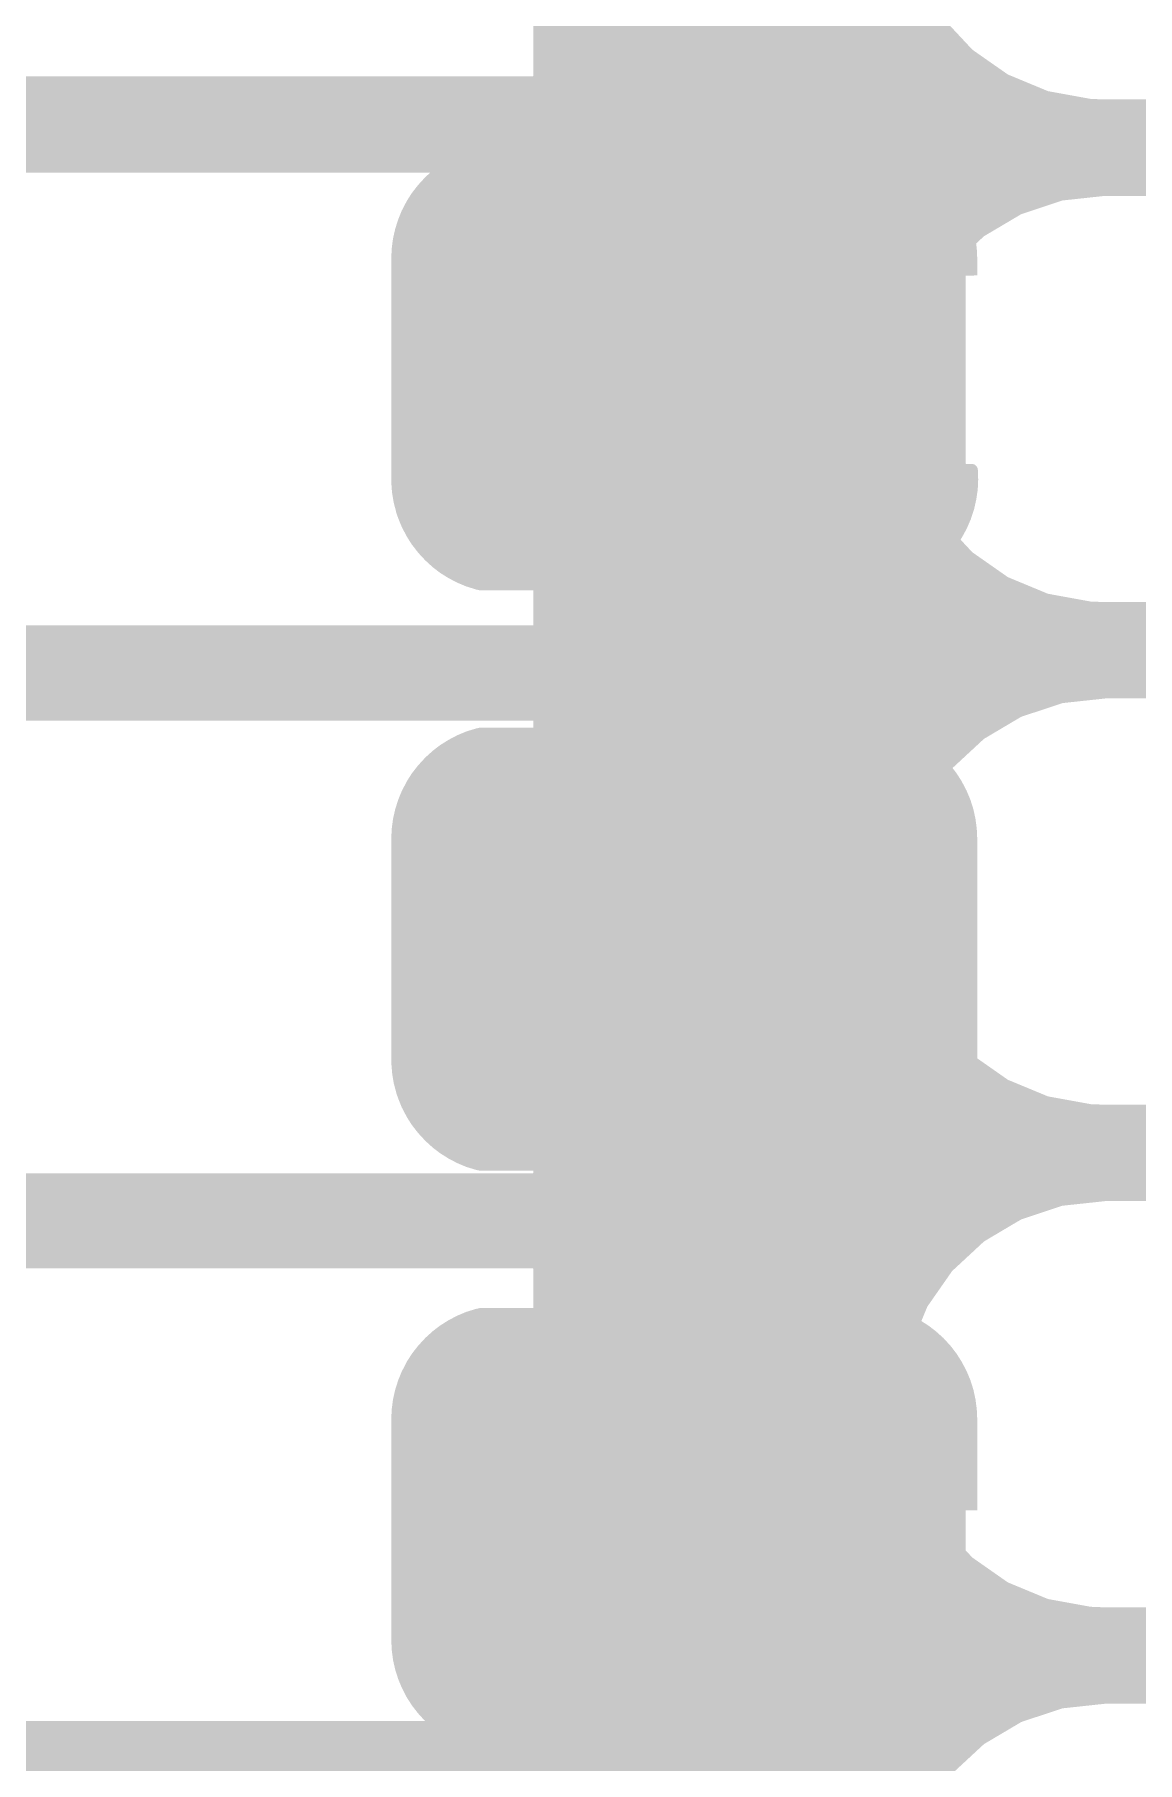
# Model space of a CAD drawing. Extents: x 0 to 3.48, y -0.08 to 2.34.
# Drawn here: x 1.6674 to 1.7625, y 1.5127 to 1.6616 of the extents above; entities that cross this region are included whole.
import ezdxf

# ---------------------------------------------------------------- set-up
doc = ezdxf.new("R2010")
doc.units = 0
doc.layers.add('GBS', color=7, linetype='Continuous')
doc.layers.add('GTO', color=7, linetype='Continuous')

msp = doc.modelspace()

# ---------------------------------------------------------------- linework, layer by layer
at = {"layer": 'GBS'}
for points in [[(1.70235, 1.65037), (1.70308, 1.65083), (1.74445, 1.65037), (1.74373, 1.65083)], [(1.70308, 1.65083), (1.70384, 1.65123), (1.74373, 1.65083), (1.74297, 1.65123)], [(1.70384, 1.65123), (1.70463, 1.65156), (1.74296, 1.65123), (1.74217, 1.65156)], [(1.70384, 1.65123), (1.70384, 1.65123), (1.74297, 1.65123), (1.74296, 1.65123)], [(1.70463, 1.65156), (1.70545, 1.65181), (1.74217, 1.65156), (1.74135, 1.65181)], [(1.70545, 1.65181), (1.70581, 1.65189), (1.74135, 1.65181), (1.74099, 1.65189)], [(1.70104, 1.64927), (1.70167, 1.64984), (1.74577, 1.64927), (1.74513, 1.64984)], [(1.70167, 1.64985), (1.70235, 1.65037), (1.74513, 1.64985), (1.74445, 1.65037)], [(1.70167, 1.64984), (1.70167, 1.64985), (1.74513, 1.64984), (1.74513, 1.64985)], [(1.69947, 1.64723), (1.69993, 1.64795), (1.74733, 1.64723), (1.74687, 1.64795)], [(1.69993, 1.64795), (1.70046, 1.64863), (1.74687, 1.64795), (1.74635, 1.64863)], [(1.70046, 1.64863), (1.70104, 1.64926), (1.74635, 1.64863), (1.74577, 1.64926)], [(1.70104, 1.64926), (1.70104, 1.64927), (1.74577, 1.64926), (1.74577, 1.64927)], [(1.69875, 1.64567), (1.69907, 1.64646), (1.74806, 1.64567), (1.74773, 1.64646)], [(1.69908, 1.64646), (1.69947, 1.64722), (1.74773, 1.64646), (1.74733, 1.64722)], [(1.69947, 1.64722), (1.69947, 1.64723), (1.74733, 1.64722), (1.74733, 1.64723)], [(1.6983, 1.64401), (1.69849, 1.64485), (1.7485, 1.64401), (1.74832, 1.64485)], [(1.69849, 1.64485), (1.69875, 1.64567), (1.74832, 1.64485), (1.74806, 1.64567)], [(1.69819, 1.64316), (1.6983, 1.64401), (1.74861, 1.64316), (1.7485, 1.64401)], [(1.69815, 1.6423), (1.69819, 1.64316), (1.74865, 1.6423), (1.74861, 1.64316)], [(1.69815, 1.64084), (1.69815, 1.6423), (1.74865, 1.64084), (1.74865, 1.6423)], [(1.69815, 1.64083), (1.69815, 1.64084), (1.74766, 1.64083), (1.74865, 1.64084)], [(1.69815, 1.62471), (1.69815, 1.64083), (1.74765, 1.62471), (1.74765, 1.64083)], [(1.69815, 1.64083), (1.69815, 1.64083), (1.74765, 1.64083), (1.74766, 1.64083)], [(1.69815, 1.62461), (1.69815, 1.62471), (1.74767, 1.62461), (1.74765, 1.62471)], [(1.69815, 1.6246), (1.69815, 1.62461), (1.74768, 1.6246), (1.74767, 1.62461)], [(1.69815, 1.62458), (1.69815, 1.6246), (1.74832, 1.62458), (1.74828, 1.6246)], [(1.69815, 1.6246), (1.69815, 1.6246), (1.74828, 1.6246), (1.74824, 1.6246)], [(1.69815, 1.62457), (1.69815, 1.62458), (1.74837, 1.62457), (1.74832, 1.62458)], [(1.69815, 1.62455), (1.69815, 1.62457), (1.74841, 1.62455), (1.74837, 1.62457)], [(1.69815, 1.62452), (1.69815, 1.62455), (1.74846, 1.62452), (1.74841, 1.62455)], [(1.69815, 1.62449), (1.69815, 1.62452), (1.7485, 1.62449), (1.74846, 1.62452)], [(1.69815, 1.62446), (1.69815, 1.62449), (1.74853, 1.62446), (1.7485, 1.62449)], [(1.69815, 1.62442), (1.69815, 1.62446), (1.74857, 1.62442), (1.74853, 1.62446)], [(1.69815, 1.62439), (1.69815, 1.62442), (1.7486, 1.62439), (1.74857, 1.62442)], [(1.69815, 1.62435), (1.69815, 1.62439), (1.74863, 1.62435), (1.7486, 1.62439)], [(1.69815, 1.6243), (1.69815, 1.62435), (1.74865, 1.6243), (1.74863, 1.62435)], [(1.69815, 1.62426), (1.69815, 1.6243), (1.74867, 1.62426), (1.74865, 1.6243)], [(1.69815, 1.62421), (1.69815, 1.62426), (1.74868, 1.62421), (1.74867, 1.62426)], [(1.69815, 1.62416), (1.69815, 1.62421), (1.7487, 1.62416), (1.74868, 1.62421)], [(1.69815, 1.62412), (1.69815, 1.62416), (1.7487, 1.62412), (1.7487, 1.62416)], [(1.69815, 1.62409), (1.69815, 1.62412), (1.74871, 1.62409), (1.7487, 1.62412)], [(1.69815, 1.6233), (1.69815, 1.62409), (1.74873, 1.6233), (1.74871, 1.62409)], [(1.74768, 1.6246), (1.74782, 1.62461), (1.74824, 1.6246), (1.74823, 1.62461)], [(1.74782, 1.62461), (1.74808, 1.62461), (1.74823, 1.62461), (1.74818, 1.62461)], [(1.74808, 1.62461), (1.74813, 1.62461), (1.74818, 1.62461), (1.74813, 1.62461)], [(1.69815, 1.62323), (1.69815, 1.6233), (1.74873, 1.62323), (1.74873, 1.6233)], [(1.69816, 1.62292), (1.69815, 1.62323), (1.74872, 1.62292), (1.74873, 1.62323)], [(1.6982, 1.62237), (1.69816, 1.62292), (1.74869, 1.62237), (1.74872, 1.62292)], [(1.69823, 1.62206), (1.6982, 1.62237), (1.74864, 1.62206), (1.74869, 1.62237)], [(1.69832, 1.62151), (1.69823, 1.62206), (1.74856, 1.62151), (1.74864, 1.62206)], [(1.69838, 1.62121), (1.69832, 1.62151), (1.74849, 1.62121), (1.74856, 1.62151)], [(1.69852, 1.62067), (1.69838, 1.62121), (1.74837, 1.62067), (1.74849, 1.62121)], [(1.69859, 1.62038), (1.69852, 1.62067), (1.74827, 1.62038), (1.74837, 1.62067)], [(1.69875, 1.61993), (1.69859, 1.62038), (1.74812, 1.61993), (1.74827, 1.62038)], [(1.69878, 1.61985), (1.69875, 1.61993), (1.7481, 1.61985), (1.74812, 1.61993)], [(1.69907, 1.61914), (1.69878, 1.61985), (1.74779, 1.61914), (1.7481, 1.61985)], [(1.69912, 1.61906), (1.69907, 1.61914), (1.74776, 1.61906), (1.74779, 1.61914)], [(1.69947, 1.61838), (1.69912, 1.61906), (1.74739, 1.61838), (1.74776, 1.61906)], [(1.69952, 1.6183), (1.69947, 1.61838), (1.74735, 1.6183), (1.74739, 1.61838)], [(1.69993, 1.61765), (1.69952, 1.6183), (1.74693, 1.61765), (1.74735, 1.6183)], [(1.69999, 1.61758), (1.69993, 1.61765), (1.74688, 1.61758), (1.74693, 1.61765)], [(1.70046, 1.61697), (1.69999, 1.61758), (1.7464, 1.61697), (1.74688, 1.61758)], [(1.70052, 1.6169), (1.70046, 1.61697), (1.74635, 1.6169), (1.7464, 1.61697)], [(1.70104, 1.61634), (1.70052, 1.6169), (1.74582, 1.61634), (1.74635, 1.6169)], [(1.70111, 1.61627), (1.70104, 1.61634), (1.74576, 1.61627), (1.74582, 1.61634)], [(1.70167, 1.61576), (1.70111, 1.61627), (1.74518, 1.61576), (1.74576, 1.61627)], [(1.70175, 1.61569), (1.70167, 1.61576), (1.74511, 1.61569), (1.74518, 1.61576)], [(1.70235, 1.61523), (1.70175, 1.61569), (1.7445, 1.61523), (1.74511, 1.61569)], [(1.70244, 1.61517), (1.70235, 1.61523), (1.74442, 1.61517), (1.7445, 1.61523)], [(1.70308, 1.61477), (1.70244, 1.61517), (1.74377, 1.61477), (1.74442, 1.61517)], [(1.70318, 1.61472), (1.70308, 1.61477), (1.74369, 1.61472), (1.74377, 1.61477)], [(1.70384, 1.61437), (1.70318, 1.61472), (1.74301, 1.61437), (1.74369, 1.61472)], [(1.70395, 1.61433), (1.70384, 1.61437), (1.74292, 1.61433), (1.74301, 1.61437)], [(1.70463, 1.61404), (1.70395, 1.61433), (1.74221, 1.61404), (1.74292, 1.61433)], [(1.70475, 1.61401), (1.70463, 1.61404), (1.74212, 1.61401), (1.74221, 1.61404)], [(1.70545, 1.61379), (1.70475, 1.61401), (1.74138, 1.61379), (1.74212, 1.61401)], [(1.70558, 1.61376), (1.70545, 1.61379), (1.74129, 1.61376), (1.74138, 1.61379)], [(1.70581, 1.61371), (1.70558, 1.61376), (1.74104, 1.61371), (1.74129, 1.61376)], [(1.70463, 1.60156), (1.70545, 1.60181), (1.74217, 1.60156), (1.74135, 1.60181)], [(1.70545, 1.60181), (1.70581, 1.60189), (1.74135, 1.60181), (1.74099, 1.60189)], [(1.70167, 1.59985), (1.70235, 1.60037), (1.74513, 1.59985), (1.74445, 1.60037)], [(1.70235, 1.60037), (1.70308, 1.60083), (1.74445, 1.60037), (1.74373, 1.60083)], [(1.70308, 1.60083), (1.70384, 1.60123), (1.74373, 1.60083), (1.74297, 1.60123)], [(1.70384, 1.60123), (1.70463, 1.60156), (1.74296, 1.60123), (1.74217, 1.60156)], [(1.70384, 1.60123), (1.70384, 1.60123), (1.74297, 1.60123), (1.74296, 1.60123)], [(1.70046, 1.59863), (1.70104, 1.59926), (1.74635, 1.59863), (1.74577, 1.59926)], [(1.70104, 1.59927), (1.70167, 1.59984), (1.74577, 1.59927), (1.74513, 1.59984)], [(1.70104, 1.59926), (1.70104, 1.59927), (1.74577, 1.59926), (1.74577, 1.59927)], [(1.70167, 1.59984), (1.70167, 1.59985), (1.74513, 1.59984), (1.74513, 1.59985)], [(1.69908, 1.59646), (1.69947, 1.59722), (1.74773, 1.59646), (1.74733, 1.59722)], [(1.69947, 1.59723), (1.69993, 1.59795), (1.74733, 1.59723), (1.74687, 1.59795)], [(1.69947, 1.59722), (1.69947, 1.59723), (1.74733, 1.59722), (1.74733, 1.59723)], [(1.69993, 1.59795), (1.70046, 1.59863), (1.74687, 1.59795), (1.74635, 1.59863)], [(1.69875, 1.59567), (1.69907, 1.59646), (1.74806, 1.59567), (1.74773, 1.59646)], [(1.6983, 1.59401), (1.69849, 1.59485), (1.7485, 1.59401), (1.74832, 1.59485)], [(1.69849, 1.59485), (1.69875, 1.59567), (1.74832, 1.59485), (1.74806, 1.59567)], [(1.69815, 1.5923), (1.69819, 1.59316), (1.74865, 1.5923), (1.74861, 1.59316)], [(1.69819, 1.59316), (1.6983, 1.59401), (1.74861, 1.59316), (1.7485, 1.59401)], [(1.69815, 1.5733), (1.69815, 1.5923), (1.74865, 1.5733), (1.74865, 1.5923)], [(1.69816, 1.57293), (1.69815, 1.5733), (1.74864, 1.57293), (1.74865, 1.5733)], [(1.6982, 1.57244), (1.69816, 1.57293), (1.74861, 1.57244), (1.74864, 1.57293)], [(1.69823, 1.57208), (1.6982, 1.57244), (1.74857, 1.57208), (1.74861, 1.57244)], [(1.69831, 1.57159), (1.69823, 1.57208), (1.7485, 1.57159), (1.74857, 1.57208)], [(1.69837, 1.57123), (1.69831, 1.57159), (1.74842, 1.57123), (1.7485, 1.57159)], [(1.6985, 1.57075), (1.69837, 1.57123), (1.74832, 1.57075), (1.74842, 1.57123)], [(1.69859, 1.5704), (1.6985, 1.57075), (1.74821, 1.5704), (1.74832, 1.57075)], [(1.69875, 1.56993), (1.69859, 1.5704), (1.74806, 1.56993), (1.74821, 1.5704)], [(1.69907, 1.56914), (1.69875, 1.56993), (1.74773, 1.56914), (1.74806, 1.56993)], [(1.69947, 1.56838), (1.69908, 1.56914), (1.74733, 1.56838), (1.74773, 1.56914)], [(1.69947, 1.56837), (1.69947, 1.56838), (1.74733, 1.56837), (1.74733, 1.56838)], [(1.69993, 1.56765), (1.69947, 1.56837), (1.74687, 1.56765), (1.74733, 1.56837)], [(1.70046, 1.56697), (1.69993, 1.56765), (1.74635, 1.56697), (1.74687, 1.56765)], [(1.70104, 1.56634), (1.70046, 1.56697), (1.74577, 1.56634), (1.74635, 1.56697)], [(1.70104, 1.56633), (1.70104, 1.56634), (1.74577, 1.56633), (1.74577, 1.56634)], [(1.70167, 1.56576), (1.70104, 1.56633), (1.74513, 1.56576), (1.74577, 1.56633)], [(1.70167, 1.56575), (1.70167, 1.56576), (1.74513, 1.56575), (1.74513, 1.56576)], [(1.70235, 1.56523), (1.70167, 1.56575), (1.74445, 1.56523), (1.74513, 1.56575)], [(1.70308, 1.56477), (1.70235, 1.56523), (1.74373, 1.56477), (1.74445, 1.56523)], [(1.70384, 1.56437), (1.70308, 1.56477), (1.74297, 1.56437), (1.74373, 1.56477)], [(1.70463, 1.56404), (1.70384, 1.56437), (1.74217, 1.56404), (1.74296, 1.56437)], [(1.70384, 1.56437), (1.70384, 1.56437), (1.74296, 1.56437), (1.74297, 1.56437)], [(1.70545, 1.56379), (1.70463, 1.56404), (1.74135, 1.56379), (1.74217, 1.56404)], [(1.70581, 1.56371), (1.70545, 1.56379), (1.74099, 1.56371), (1.74135, 1.56379)], [(1.70308, 1.55083), (1.70384, 1.55123), (1.74373, 1.55083), (1.74297, 1.55123)], [(1.70384, 1.55123), (1.70463, 1.55156), (1.74296, 1.55123), (1.74217, 1.55156)], [(1.70384, 1.55123), (1.70384, 1.55123), (1.74297, 1.55123), (1.74296, 1.55123)], [(1.70463, 1.55156), (1.70545, 1.55181), (1.74217, 1.55156), (1.74135, 1.55181)], [(1.70545, 1.55181), (1.70581, 1.55189), (1.74135, 1.55181), (1.74099, 1.55189)], [(1.70104, 1.54927), (1.70167, 1.54984), (1.74577, 1.54927), (1.74513, 1.54984)], [(1.70167, 1.54985), (1.70235, 1.55037), (1.74513, 1.54985), (1.74445, 1.55037)], [(1.70167, 1.54984), (1.70167, 1.54985), (1.74513, 1.54984), (1.74513, 1.54985)], [(1.70235, 1.55037), (1.70308, 1.55083), (1.74445, 1.55037), (1.74373, 1.55083)], [(1.69993, 1.54795), (1.70046, 1.54863), (1.74687, 1.54795), (1.74635, 1.54863)], [(1.70046, 1.54863), (1.70104, 1.54926), (1.74635, 1.54863), (1.74577, 1.54926)], [(1.70104, 1.54926), (1.70104, 1.54927), (1.74577, 1.54926), (1.74577, 1.54927)], [(1.69908, 1.54646), (1.69947, 1.54722), (1.74773, 1.54646), (1.74733, 1.54722)], [(1.69947, 1.54723), (1.69993, 1.54795), (1.74733, 1.54723), (1.74687, 1.54795)], [(1.69947, 1.54722), (1.69947, 1.54723), (1.74733, 1.54722), (1.74733, 1.54723)], [(1.69849, 1.54485), (1.69875, 1.54567), (1.74832, 1.54485), (1.74806, 1.54567)], [(1.69875, 1.54567), (1.69907, 1.54646), (1.74806, 1.54567), (1.74773, 1.54646)], [(1.69819, 1.54316), (1.6983, 1.54401), (1.74861, 1.54316), (1.7485, 1.54401)], [(1.6983, 1.54401), (1.69849, 1.54485), (1.7485, 1.54401), (1.74832, 1.54485)], [(1.69815, 1.5423), (1.69819, 1.54316), (1.74865, 1.5423), (1.74861, 1.54316)], [(1.69815, 1.53447), (1.69815, 1.5423), (1.74865, 1.53447), (1.74865, 1.5423)], [(1.69815, 1.53446), (1.69815, 1.53447), (1.74865, 1.53446), (1.74865, 1.53447)], [(1.69815, 1.53445), (1.69815, 1.53446), (1.74765, 1.53445), (1.74766, 1.53446)], [(1.69815, 1.53446), (1.69815, 1.53446), (1.74766, 1.53446), (1.74865, 1.53446)], [(1.69815, 1.5233), (1.69815, 1.53445), (1.74765, 1.5233), (1.74765, 1.53445)], [(1.69819, 1.52253), (1.69815, 1.5233), (1.74762, 1.52253), (1.74765, 1.5233)], [(1.69819, 1.52243), (1.69819, 1.52253), (1.74761, 1.52243), (1.74762, 1.52253)], [(1.69828, 1.52176), (1.69819, 1.52243), (1.74752, 1.52176), (1.74761, 1.52243)], [(1.6983, 1.52158), (1.69828, 1.52176), (1.74748, 1.52158), (1.74752, 1.52176)], [(1.69843, 1.52101), (1.6983, 1.52158), (1.74735, 1.52101), (1.74748, 1.52158)], [(1.69849, 1.52074), (1.69843, 1.52101), (1.74727, 1.52074), (1.74735, 1.52101)], [(1.69864, 1.52027), (1.69849, 1.52074), (1.74712, 1.52027), (1.74727, 1.52074)], [(1.69875, 1.51992), (1.69864, 1.52027), (1.74697, 1.51992), (1.74712, 1.52027)], [(1.6989, 1.51956), (1.69875, 1.51992), (1.74682, 1.51956), (1.74697, 1.51992)], [(1.69907, 1.51915), (1.6989, 1.51956), (1.74662, 1.51915), (1.74682, 1.51956)], [(1.69907, 1.51914), (1.69907, 1.51915), (1.74662, 1.51914), (1.74662, 1.51915)], [(1.69908, 1.51913), (1.69907, 1.51914), (1.74663, 1.51913), (1.74662, 1.51914)], [(1.69911, 1.51908), (1.69908, 1.51913), (1.74666, 1.51908), (1.74663, 1.51913)], [(1.69932, 1.51867), (1.69911, 1.51908), (1.74704, 1.51867), (1.74666, 1.51908)], [(1.69934, 1.51863), (1.69932, 1.51867), (1.74707, 1.51863), (1.74704, 1.51867)], [(1.69936, 1.51859), (1.69934, 1.51863), (1.7471, 1.51859), (1.74707, 1.51863)], [(1.69938, 1.51855), (1.69936, 1.51859), (1.74712, 1.51855), (1.7471, 1.51859)], [(1.6994, 1.5185), (1.69938, 1.51855), (1.74714, 1.5185), (1.74712, 1.51855)], [(1.69943, 1.51846), (1.6994, 1.5185), (1.74716, 1.51846), (1.74714, 1.5185)], [(1.69945, 1.51841), (1.69943, 1.51846), (1.74717, 1.51841), (1.74716, 1.51846)], [(1.69947, 1.51838), (1.69945, 1.51841), (1.74718, 1.51838), (1.74717, 1.51841)], [(1.69948, 1.51836), (1.69947, 1.51838), (1.74718, 1.51836), (1.74718, 1.51838)], [(1.69951, 1.51831), (1.69948, 1.51836), (1.74718, 1.51831), (1.74718, 1.51836)], [(1.69954, 1.51826), (1.69951, 1.51831), (1.74718, 1.51826), (1.74718, 1.51831)], [(1.69957, 1.51822), (1.69954, 1.51826), (1.74718, 1.51822), (1.74718, 1.51826)], [(1.6996, 1.51817), (1.69957, 1.51822), (1.74717, 1.51817), (1.74718, 1.51822)], [(1.69963, 1.51812), (1.6996, 1.51817), (1.74716, 1.51812), (1.74717, 1.51817)], [(1.69966, 1.51807), (1.69963, 1.51812), (1.74714, 1.51807), (1.74716, 1.51812)], [(1.69969, 1.51803), (1.69966, 1.51807), (1.74712, 1.51803), (1.74714, 1.51807)], [(1.69972, 1.51799), (1.69969, 1.51803), (1.7471, 1.51799), (1.74712, 1.51803)], [(1.69993, 1.51765), (1.69972, 1.51799), (1.74686, 1.51765), (1.7471, 1.51799)], [(1.70022, 1.51728), (1.69993, 1.51765), (1.7466, 1.51728), (1.74686, 1.51765)], [(1.70046, 1.51697), (1.70022, 1.51728), (1.74634, 1.51697), (1.7466, 1.51728)], [(1.70077, 1.51663), (1.70046, 1.51697), (1.74605, 1.51663), (1.74634, 1.51697)], [(1.70104, 1.51634), (1.70077, 1.51663), (1.74575, 1.51634), (1.74605, 1.51663)], [(1.70138, 1.51602), (1.70104, 1.51634), (1.74544, 1.51602), (1.74575, 1.51634)], [(1.70167, 1.51575), (1.70138, 1.51602), (1.74512, 1.51575), (1.74544, 1.51602)], [(1.70204, 1.51547), (1.70167, 1.51575), (1.74478, 1.51547), (1.74512, 1.51575)], [(1.70235, 1.51523), (1.70204, 1.51547), (1.74444, 1.51523), (1.74478, 1.51547)], [(1.70275, 1.51498), (1.70235, 1.51523), (1.74407, 1.51498), (1.74444, 1.51523)], [(1.70308, 1.51477), (1.70275, 1.51498), (1.74371, 1.51477), (1.74407, 1.51498)], [(1.7035, 1.51455), (1.70308, 1.51477), (1.74333, 1.51455), (1.74371, 1.51477)], [(1.70384, 1.51437), (1.7035, 1.51455), (1.74294, 1.51437), (1.74333, 1.51455)], [(1.70428, 1.51419), (1.70384, 1.51437), (1.74255, 1.51419), (1.74294, 1.51437)], [(1.70463, 1.51404), (1.70428, 1.51419), (1.74215, 1.51404), (1.74255, 1.51419)], [(1.7051, 1.5139), (1.70463, 1.51404), (1.74174, 1.5139), (1.74215, 1.51404)], [(1.70545, 1.51379), (1.7051, 1.5139), (1.74132, 1.51379), (1.74174, 1.5139)], [(1.70581, 1.51371), (1.70545, 1.51379), (1.74101, 1.51371), (1.74132, 1.51379)]]:
    msp.add_solid(points, dxfattribs=at)
at = {"layer": 'GTO'}
for points in [[(1.71038, 1.66029), (1.71038, 1.66302), (1.74823, 1.66029), (1.74568, 1.66302)], [(1.71038, 1.65815), (1.71038, 1.66029), (1.75129, 1.65815), (1.74823, 1.66029)], [(1.55285, 1.65672), (1.55285, 1.658), (1.75474, 1.65672), (1.75166, 1.658)], [(1.63947, 1.658), (1.63947, 1.658), (1.71037, 1.658), (1.65963, 1.658)], [(1.71037, 1.658), (1.71038, 1.65801), (1.75166, 1.658), (1.75164, 1.65801)], [(1.71038, 1.65801), (1.71038, 1.65815), (1.75164, 1.65801), (1.75129, 1.65815)], [(1.55285, 1.65605), (1.55285, 1.65672), (1.75842, 1.65605), (1.75474, 1.65672)], [(1.55285, 1.656), (1.55285, 1.65605), (1.7597, 1.656), (1.75842, 1.65605)], [(1.55285, 1.6497), (1.55285, 1.656), (1.80115, 1.6497), (1.80115, 1.656)], [(1.55285, 1.656), (1.55285, 1.656), (1.80115, 1.656), (1.7597, 1.656)], [(1.71038, 1.64969), (1.71037, 1.6497), (1.80115, 1.64969), (1.80115, 1.6497)], [(1.71038, 1.6477), (1.71038, 1.64969), (1.80115, 1.6477), (1.80115, 1.64969)], [(1.71038, 1.6473), (1.71038, 1.6477), (1.75599, 1.6473), (1.7597, 1.6477)], [(1.71038, 1.64612), (1.71038, 1.6473), (1.75244, 1.64612), (1.75599, 1.6473)], [(1.71038, 1.64422), (1.71038, 1.64612), (1.74923, 1.64422), (1.75244, 1.64612)], [(1.71038, 1.64168), (1.71038, 1.64422), (1.74649, 1.64168), (1.74923, 1.64422)], [(1.71038, 1.63861), (1.71038, 1.64168), (1.74435, 1.63861), (1.74649, 1.64168)], [(1.71038, 1.63516), (1.71038, 1.63861), (1.74292, 1.63516), (1.74435, 1.63861)], [(1.71038, 1.63148), (1.71038, 1.63516), (1.74225, 1.63148), (1.74292, 1.63516)], [(1.71038, 1.6302), (1.71038, 1.63148), (1.7422, 1.6302), (1.74225, 1.63148)], [(1.71038, 1.62649), (1.71038, 1.6302), (1.7426, 1.62649), (1.7422, 1.6302)], [(1.71038, 1.62294), (1.71038, 1.62649), (1.74378, 1.62294), (1.7426, 1.62649)], [(1.71038, 1.61972), (1.71038, 1.62294), (1.74568, 1.61972), (1.74378, 1.62294)], [(1.71038, 1.61699), (1.71038, 1.61972), (1.74823, 1.61699), (1.74568, 1.61972)], [(1.71038, 1.61485), (1.71038, 1.61699), (1.75129, 1.61485), (1.74823, 1.61699)], [(1.71038, 1.61342), (1.71038, 1.61485), (1.75474, 1.61342), (1.75129, 1.61485)], [(1.71038, 1.61275), (1.71038, 1.61342), (1.75842, 1.61275), (1.75474, 1.61342)], [(1.71038, 1.6127), (1.71038, 1.61275), (1.7597, 1.6127), (1.75842, 1.61275)], [(1.71038, 1.61071), (1.71038, 1.6127), (1.80115, 1.61071), (1.80115, 1.6127)], [(1.71038, 1.6127), (1.71038, 1.6127), (1.80115, 1.6127), (1.7597, 1.6127)], [(1.55285, 1.6044), (1.55285, 1.6107), (1.80115, 1.6044), (1.80115, 1.6107)], [(1.63947, 1.6107), (1.63947, 1.6107), (1.71037, 1.6107), (1.65963, 1.6107)], [(1.71037, 1.6107), (1.71038, 1.61071), (1.80115, 1.6107), (1.80115, 1.61071)], [(1.55285, 1.604), (1.55285, 1.6044), (1.75599, 1.604), (1.7597, 1.6044)], [(1.55285, 1.60282), (1.55285, 1.604), (1.75244, 1.60282), (1.75599, 1.604)], [(1.55285, 1.6025), (1.55285, 1.60282), (1.7519, 1.6025), (1.75244, 1.60282)], [(1.71038, 1.60249), (1.71037, 1.6025), (1.75188, 1.60249), (1.7519, 1.6025)], [(1.71038, 1.60092), (1.71038, 1.60249), (1.74923, 1.60092), (1.75188, 1.60249)], [(1.71038, 1.59838), (1.71038, 1.60092), (1.74649, 1.59838), (1.74923, 1.60092)], [(1.71038, 1.59531), (1.71038, 1.59838), (1.74435, 1.59531), (1.74649, 1.59838)], [(1.71038, 1.59186), (1.71038, 1.59531), (1.74292, 1.59186), (1.74435, 1.59531)], [(1.71038, 1.58818), (1.71038, 1.59186), (1.74225, 1.58818), (1.74292, 1.59186)], [(1.71038, 1.5869), (1.71038, 1.58818), (1.7422, 1.5869), (1.74225, 1.58818)], [(1.71038, 1.58319), (1.71038, 1.5869), (1.7426, 1.58319), (1.7422, 1.5869)], [(1.71038, 1.57964), (1.71038, 1.58319), (1.74378, 1.57964), (1.7426, 1.58319)], [(1.71038, 1.57642), (1.71038, 1.57964), (1.74568, 1.57642), (1.74378, 1.57964)], [(1.71038, 1.57369), (1.71038, 1.57642), (1.74823, 1.57369), (1.74568, 1.57642)], [(1.71038, 1.57155), (1.71038, 1.57369), (1.75129, 1.57155), (1.74823, 1.57369)], [(1.71038, 1.57012), (1.71038, 1.57155), (1.75474, 1.57012), (1.75129, 1.57155)], [(1.71038, 1.56945), (1.71038, 1.57012), (1.75842, 1.56945), (1.75474, 1.57012)], [(1.71038, 1.5694), (1.71038, 1.56945), (1.7597, 1.5694), (1.75842, 1.56945)], [(1.71038, 1.56351), (1.71038, 1.5694), (1.80115, 1.56351), (1.80115, 1.5694)], [(1.71038, 1.5694), (1.71038, 1.5694), (1.80115, 1.5694), (1.7597, 1.5694)], [(1.10825, 1.5611), (1.10825, 1.5635), (1.80115, 1.5611), (1.80115, 1.5635)], [(1.63947, 1.5635), (1.63947, 1.5635), (1.71037, 1.5635), (1.65963, 1.5635)], [(1.71037, 1.5635), (1.71038, 1.56351), (1.80115, 1.5635), (1.80115, 1.56351)], [(1.14299, 1.56105), (1.1417, 1.5611), (1.75926, 1.56105), (1.7597, 1.5611)], [(1.14491, 1.5607), (1.14299, 1.56105), (1.75599, 1.5607), (1.75926, 1.56105)], [(1.14666, 1.56038), (1.14491, 1.5607), (1.75503, 1.56038), (1.75599, 1.5607)], [(1.14873, 1.55952), (1.14666, 1.56038), (1.75244, 1.55952), (1.75503, 1.56038)], [(1.15011, 1.55895), (1.14873, 1.55952), (1.75147, 1.55895), (1.75244, 1.55952)], [(1.15202, 1.55762), (1.15011, 1.55895), (1.74923, 1.55762), (1.75147, 1.55895)], [(1.15318, 1.55681), (1.15202, 1.55762), (1.74836, 1.55681), (1.74923, 1.55762)], [(1.15458, 1.5553), (1.15318, 1.55681), (1.74673, 1.5553), (1.74836, 1.55681)], [(1.71038, 1.55529), (1.71037, 1.5553), (1.74672, 1.55529), (1.74673, 1.5553)], [(1.71038, 1.55508), (1.71038, 1.55529), (1.74649, 1.55508), (1.74672, 1.55529)], [(1.71038, 1.55201), (1.71038, 1.55508), (1.74435, 1.55201), (1.74649, 1.55508)], [(1.71038, 1.54856), (1.71038, 1.55201), (1.74292, 1.54856), (1.74435, 1.55201)], [(1.71038, 1.54488), (1.71038, 1.54856), (1.74225, 1.54488), (1.74292, 1.54856)], [(1.71038, 1.5436), (1.71038, 1.54488), (1.7422, 1.5436), (1.74225, 1.54488)], [(1.71038, 1.53989), (1.71038, 1.5436), (1.7426, 1.53989), (1.7422, 1.5436)], [(1.71038, 1.53634), (1.71038, 1.53989), (1.74378, 1.53634), (1.7426, 1.53989)], [(1.71038, 1.53312), (1.71038, 1.53634), (1.74568, 1.53312), (1.74378, 1.53634)], [(1.71038, 1.53039), (1.71038, 1.53312), (1.74823, 1.53039), (1.74568, 1.53312)], [(1.71038, 1.52825), (1.71038, 1.53039), (1.75129, 1.52825), (1.74823, 1.53039)], [(1.71038, 1.52682), (1.71038, 1.52825), (1.75474, 1.52682), (1.75129, 1.52825)], [(1.71038, 1.52615), (1.71038, 1.52682), (1.75842, 1.52615), (1.75474, 1.52682)], [(1.71038, 1.5261), (1.71038, 1.52615), (1.7597, 1.5261), (1.75842, 1.52615)], [(1.71038, 1.5178), (1.71038, 1.5261), (1.80115, 1.5178), (1.80115, 1.5261)], [(1.71038, 1.5261), (1.71038, 1.5261), (1.80115, 1.5261), (1.7597, 1.5261)], [(1.71038, 1.5174), (1.71038, 1.5178), (1.75599, 1.5174), (1.7597, 1.5178)], [(1.71038, 1.51631), (1.71038, 1.5174), (1.7527, 1.51631), (1.75599, 1.5174)], [(1.6356, 1.51622), (1.6356, 1.5163), (1.75244, 1.51622), (1.75267, 1.5163)], [(1.6356, 1.5163), (1.6356, 1.5163), (1.71037, 1.5163), (1.65963, 1.5163)], [(1.6356, 1.51432), (1.6356, 1.51622), (1.74923, 1.51432), (1.75244, 1.51622)], [(1.71037, 1.5163), (1.71038, 1.51631), (1.75267, 1.5163), (1.7527, 1.51631)], [(1.6356, 1.51178), (1.6356, 1.51432), (1.74649, 1.51178), (1.74923, 1.51432)]]:
    msp.add_solid(points, dxfattribs=at)

doc.saveas('drawing.dxf')
